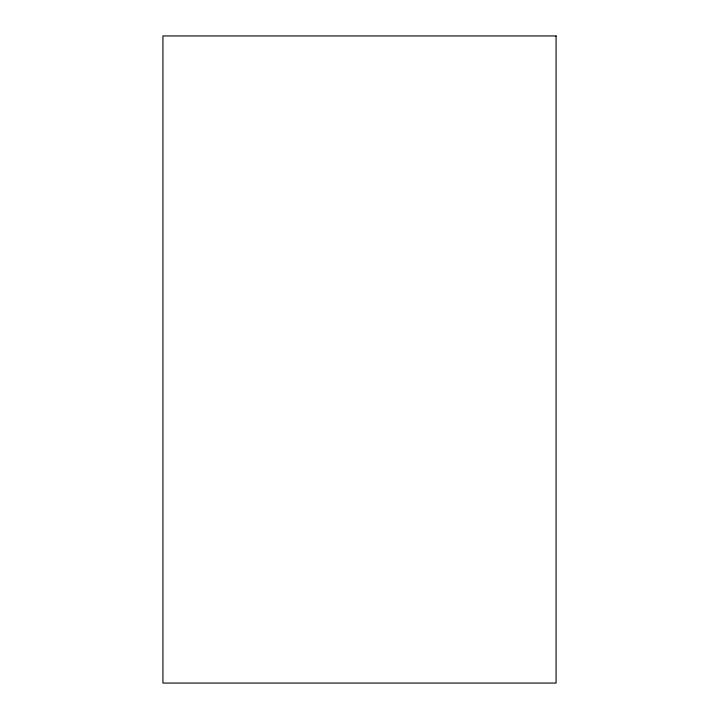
<?xml version="1.0" encoding="UTF-8"?>
<svg xmlns="http://www.w3.org/2000/svg" width="719" height="719" viewBox="0 0 719 719"><rect width="100%" height="100%" fill="white"/><g stroke="black" fill="none" stroke-linecap="round" stroke-linejoin="round"><path stroke-width="1.08" d="M556.075 35.95L162.925 35.95L162.925 683.05L556.075 683.05L556.075 35.95"/></g></svg>
